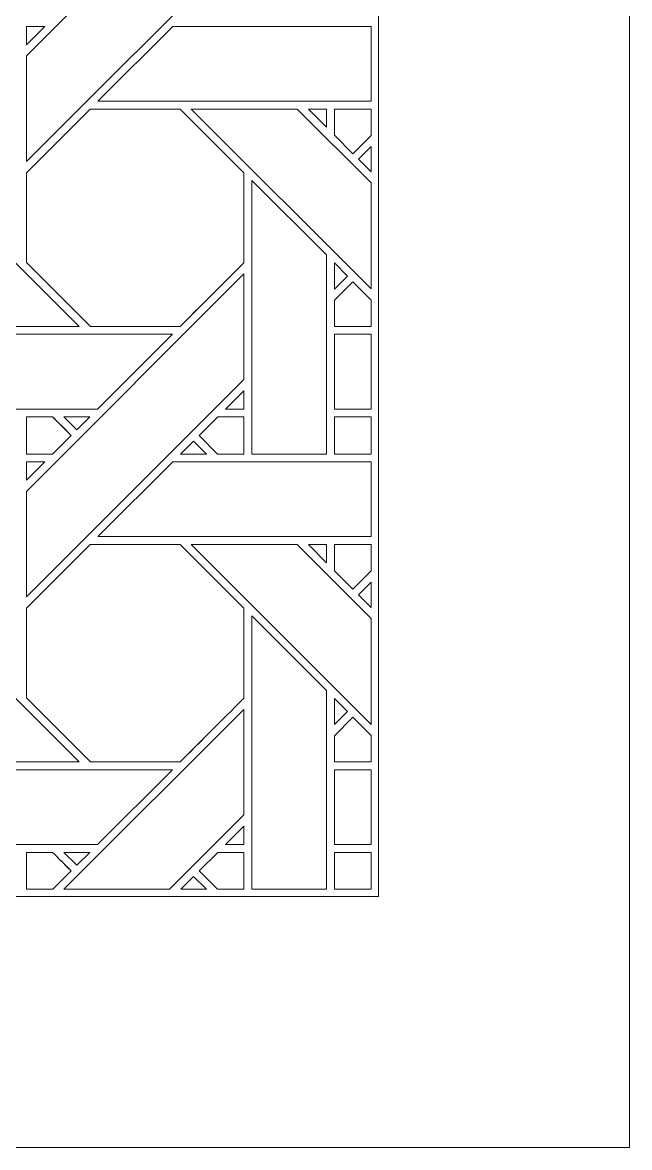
# Model space of a CAD drawing. Header units: inches. Extents: x 9.88 to 14.88, y 6.59 to 11.59.
# Drawn here: x 13.561 to 14.883, y 6.595 to 9.046 of the extents above; entities that cross this region are included whole.
import ezdxf

# ---------------------------------------------------------------- set-up
doc = ezdxf.new("R2010")
doc.units = ezdxf.units.IN
doc.header["$MEASUREMENT"] = 0
doc.layers.add('Design', color=7, linetype='Continuous', lineweight=0)

msp = doc.modelspace()

# ---------------------------------------------------------------- linework, layer by layer
at = {"layer": 'Design'}
for points, knots in [([(9.882854037814669, 11.59476386176215), (9.882854037814669, 11.59476386176215), (9.882854037814669, 6.594763861762152), (9.882854037814669, 6.594763861762152), (9.882854037814669, 6.594763861762152), (14.88285319010416, 6.594763861762152), (14.88285319010416, 6.594763861762152), (14.88285319010416, 6.594763861762152), (14.88285319010416, 11.59476386176215), (14.88285319010416, 11.59476386176215), (14.88285319010416, 11.59476386176215), (9.882854037814669, 11.59476386176215), (9.882854037814669, 11.59476386176215)], [0, 0, 0, 0, 1, 1, 1, 2, 2, 2, 3, 3, 3, 4, 4, 4, 4]), ([(10.42947697386454, 11.04814083303667), (10.42947697386454, 11.04814083303667), (10.42947697386454, 7.141386890487638), (10.42947697386454, 7.141386890487638), (10.42947697386454, 7.141386890487638), (14.33623025405429, 7.141386890487638), (14.33623025405429, 7.141386890487638), (14.33623025405429, 7.141386890487638), (14.33623025405429, 11.04814083303667), (14.33623025405429, 11.04814083303667), (14.33623025405429, 11.04814083303667), (10.42947697386454, 11.04814083303667), (10.42947697386454, 11.04814083303667)], [0, 0, 0, 0, 1, 1, 1, 2, 2, 2, 3, 3, 3, 4, 4, 4, 4]), ([(14.04279666476777, 9.216647677951388), (14.04279666476777, 9.216647677951388), (13.56912655300564, 8.742984347873264), (13.56912655300564, 8.742984347873264), (13.56912655300564, 8.742984347873264), (13.56912655300564, 8.973094516330294), (13.56912655300564, 8.973094516330294), (13.56912655300564, 8.973094516330294), (14.04279666476777, 9.446676466200087), (14.04279666476777, 9.446676466200087), (14.04279666476777, 9.446676466200087), (14.04279666476777, 9.216647677951388), (14.04279666476777, 9.216647677951388)], [0, 0, 0, 0, 1, 1, 1, 2, 2, 2, 3, 3, 3, 4, 4, 4, 4]), ([(13.60895707872179, 9.037278917100695), (13.60895707872179, 9.037278917100695), (13.56912655300564, 8.9974611070421), (13.56912655300564, 8.9974611070421), (13.56912655300564, 8.9974611070421), (13.56912655300564, 9.037278917100695), (13.56912655300564, 9.037278917100695), (13.56912655300564, 9.037278917100695), (13.60895707872179, 9.037278917100695), (13.60895707872179, 9.037278917100695)], [0, 0, 0, 0, 1, 1, 1, 2, 2, 2, 3, 3, 3, 3]), ([(14.32025146484375, 9.037278917100695), (14.32025146484375, 9.037278917100695), (14.32025146484375, 8.87447018093533), (14.32025146484375, 8.87447018093533), (14.32025146484375, 8.87447018093533), (13.72496541341146, 8.87447018093533), (13.72496541341146, 8.87447018093533), (13.72496541341146, 8.87447018093533), (13.88781483968099, 9.037278917100695), (13.88781483968099, 9.037278917100695), (13.88781483968099, 9.037278917100695), (14.32025146484375, 9.037278917100695), (14.32025146484375, 9.037278917100695)], [0, 0, 0, 0, 1, 1, 1, 2, 2, 2, 3, 3, 3, 4, 4, 4, 4]), ([(12.97954305013021, 8.857331169976128), (12.97954305013021, 8.857331169976128), (13.21048397488064, 8.857331169976128), (13.21048397488064, 8.857331169976128), (13.21048397488064, 8.857331169976128), (13.68412695990668, 8.383688184950087), (13.68412695990668, 8.383688184950087), (13.68412695990668, 8.383688184950087), (13.45309109157986, 8.383688184950087), (13.45309109157986, 8.383688184950087), (13.45309109157986, 8.383688184950087), (12.97954305013021, 8.857331169976128), (12.97954305013021, 8.857331169976128)], [0, 0, 0, 0, 1, 1, 1, 2, 2, 2, 3, 3, 3, 4, 4, 4, 4]), ([(13.70783233642578, 8.857318454318577), (13.70783233642578, 8.857318454318577), (13.90404340955943, 8.857318454318577), (13.90404340955943, 8.857318454318577), (13.90404340955943, 8.857318454318577), (14.04278818766278, 8.71860165066189), (14.04278818766278, 8.71860165066189), (14.04278818766278, 8.71860165066189), (14.04278818766278, 8.522387186686197), (14.04278818766278, 8.522387186686197), (14.02498965793181, 8.504452175564236), (13.91306898329, 8.392704433865015), (13.9040840996636, 8.383693271213108), (13.9040840996636, 8.383693271213108), (13.70837317572699, 8.383693271213108), (13.70837317572699, 8.383693271213108), (13.70837317572699, 8.383693271213108), (13.56912824842665, 8.52293480767144), (13.56912824842665, 8.52293480767144), (13.56912824842665, 8.52293480767144), (13.56912824842665, 8.71860165066189), (13.56912824842665, 8.71860165066189), (13.56912824842665, 8.71860165066189), (13.70783233642578, 8.857318454318577), (13.70783233642578, 8.857318454318577)], [0, 0, 0, 0, 1, 1, 1, 2, 2, 2, 3, 3, 3, 4, 4, 4, 5, 5, 5, 6, 6, 6, 7, 7, 7, 8, 8, 8, 8]), ([(14.04278818766278, 8.522387186686197), (14.02430216471362, 8.50376468234592), (13.91252390543624, 8.392160203721788), (13.9040840996636, 8.383693271213108), (13.9040840996636, 8.383693271213108), (13.70837317572699, 8.383693271213108), (13.70837317572699, 8.383693271213108), (13.70837317572699, 8.383693271213108), (13.56912824842665, 8.52293480767144), (13.56912824842665, 8.52293480767144), (13.56912824842665, 8.52293480767144), (13.56912824842665, 8.71860165066189), (13.56912824842665, 8.71860165066189), (13.56912824842665, 8.71860165066189), (13.70783233642578, 8.857318454318577), (13.70783233642578, 8.857318454318577), (13.70783233642578, 8.857318454318577), (13.90404340955943, 8.857318454318577), (13.90404340955943, 8.857318454318577), (13.90404340955943, 8.857318454318577), (14.04278818766278, 8.71860165066189), (14.04278818766278, 8.71860165066189), (14.04278818766278, 8.71860165066189), (14.04278818766278, 8.522387186686197), (14.04278818766278, 8.522387186686197)], [0, 0, 0, 0, 1, 1, 1, 2, 2, 2, 3, 3, 3, 4, 4, 4, 5, 5, 5, 6, 6, 6, 7, 7, 7, 8, 8, 8, 8]), ([(14.32025146484375, 8.465272691514757), (14.32025146484375, 8.465272691514757), (13.92827182345917, 8.857331169976128), (13.92827182345917, 8.857331169976128), (13.92827182345917, 8.857331169976128), (14.15921274820958, 8.857331169976128), (14.15921274820958, 8.857331169976128), (14.15921274820958, 8.857331169976128), (14.32025146484375, 8.696292453342014), (14.32025146484375, 8.696292453342014), (14.32025146484375, 8.696292453342014), (14.32025146484375, 8.465272691514757), (14.32025146484375, 8.465272691514757)], [0, 0, 0, 0, 1, 1, 1, 2, 2, 2, 3, 3, 3, 4, 4, 4, 4]), ([(14.18333519829639, 8.857331169976128), (14.18333519829639, 8.857331169976128), (14.22278510199652, 8.857331169976128), (14.22278510199652, 8.857331169976128), (14.22278510199652, 8.857331169976128), (14.22278510199652, 8.817487080891924), (14.22278510199652, 8.817487080891924), (14.22278510199652, 8.817487080891924), (14.18333519829639, 8.857331169976128), (14.18333519829639, 8.857331169976128)], [0, 0, 0, 0, 1, 1, 1, 2, 2, 2, 3, 3, 3, 3]), ([(14.23998514811195, 8.800128512912327), (14.23998514811195, 8.800128512912327), (14.23998514811195, 8.857332865397135), (14.23998514811195, 8.857332865397135), (14.23998514811195, 8.857332865397135), (14.32025146484375, 8.857332865397135), (14.32025146484375, 8.857332865397135), (14.32025146484375, 8.857332865397135), (14.32025146484375, 8.799735175238714), (14.32025146484375, 8.799735175238714), (14.32025146484375, 8.799735175238714), (14.28031751844625, 8.759786817762587), (14.28031751844625, 8.759786817762587), (14.28031751844625, 8.759786817762587), (14.23998514811195, 8.800128512912327), (14.23998514811195, 8.800128512912327)], [0, 0, 0, 0, 1, 1, 1, 2, 2, 2, 3, 3, 3, 4, 4, 4, 5, 5, 5, 5]), ([(14.32025146484375, 8.799735175238714), (14.32025146484375, 8.799735175238714), (14.28031751844625, 8.759786817762587), (14.28031751844625, 8.759786817762587), (14.28031751844625, 8.759786817762587), (14.23998514811195, 8.800128512912327), (14.23998514811195, 8.800128512912327), (14.23998514811195, 8.800128512912327), (14.23998514811195, 8.857332865397135), (14.23998514811195, 8.857332865397135), (14.23998514811195, 8.857332865397135), (14.32025146484375, 8.857332865397135), (14.32025146484375, 8.857332865397135), (14.32025146484375, 8.857332865397135), (14.32025146484375, 8.799735175238714), (14.32025146484375, 8.799735175238714)], [0, 0, 0, 0, 1, 1, 1, 2, 2, 2, 3, 3, 3, 4, 4, 4, 5, 5, 5, 5]), ([(14.32025146484375, 8.775491502549913), (14.32025146484375, 8.775491502549913), (14.32025146484375, 8.720332675509983), (14.32025146484375, 8.720332675509983), (14.32025146484375, 8.720332675509983), (14.29248216417098, 8.747721354166666), (14.29248216417098, 8.747721354166666), (14.29248216417098, 8.747721354166666), (14.32025146484375, 8.775491502549913), (14.32025146484375, 8.775491502549913)], [0, 0, 0, 0, 1, 1, 1, 2, 2, 2, 3, 3, 3, 3]), ([(14.22269015842014, 8.105688307020399), (14.22269015842014, 8.105688307020399), (14.05993482801652, 8.105688307020399), (14.05993482801652, 8.105688307020399), (14.05993482801652, 8.105688307020399), (14.05993482801652, 8.701532999674479), (14.05993482801652, 8.701532999674479), (14.05993482801652, 8.701532999674479), (14.22269015842014, 8.539377848307291), (14.22269015842014, 8.539377848307291), (14.22269015842014, 8.539377848307291), (14.22269015842014, 8.105688307020399), (14.22269015842014, 8.105688307020399)], [0, 0, 0, 0, 1, 1, 1, 2, 2, 2, 3, 3, 3, 4, 4, 4, 4]), ([(14.24000379774305, 8.465120103624132), (14.24000379774305, 8.465120103624132), (14.24000379774305, 8.52188534206814), (14.24000379774305, 8.52188534206814), (14.24000379774305, 8.52188534206814), (14.26818339029945, 8.49329884847005), (14.26818339029945, 8.49329884847005), (14.26818339029945, 8.49329884847005), (14.24000379774305, 8.465120103624132), (14.24000379774305, 8.465120103624132)], [0, 0, 0, 0, 1, 1, 1, 2, 2, 2, 3, 3, 3, 3]), ([(14.04279666476777, 8.267925686306423), (14.04279666476777, 8.267925686306423), (13.56912655300564, 7.794254726833766), (13.56912655300564, 7.794254726833766), (13.56912655300564, 7.794254726833766), (13.56912655300564, 8.0243657430013), (13.56912655300564, 8.0243657430013), (13.56912655300564, 8.0243657430013), (14.04279666476777, 8.497953626844618), (14.04279666476777, 8.497953626844618), (14.04279666476777, 8.497953626844618), (14.04279666476777, 8.267925686306423), (14.04279666476777, 8.267925686306423)], [0, 0, 0, 0, 1, 1, 1, 2, 2, 2, 3, 3, 3, 4, 4, 4, 4]), ([(14.24000549316403, 8.383448282877604), (14.24000549316403, 8.383448282877604), (14.24000549316403, 8.440734015570746), (14.24000549316403, 8.440734015570746), (14.24000549316403, 8.440734015570746), (14.28033108181431, 8.481072319878471), (14.28033108181431, 8.481072319878471), (14.28033108181431, 8.481072319878471), (14.32025146484375, 8.441154479980469), (14.32025146484375, 8.441154479980469), (14.32025146484375, 8.441154479980469), (14.32025146484375, 8.383448282877604), (14.32025146484375, 8.383448282877604), (14.32025146484375, 8.383448282877604), (14.24000549316403, 8.383448282877604), (14.24000549316403, 8.383448282877604)], [0, 0, 0, 0, 1, 1, 1, 2, 2, 2, 3, 3, 3, 4, 4, 4, 5, 5, 5, 5]), ([(14.24000549316403, 8.440734015570746), (14.24000549316403, 8.440734015570746), (14.28033108181431, 8.481072319878471), (14.28033108181431, 8.481072319878471), (14.28033108181431, 8.481072319878471), (14.32025146484375, 8.441154479980469), (14.32025146484375, 8.441154479980469), (14.32025146484375, 8.441154479980469), (14.32025146484375, 8.383448282877604), (14.32025146484375, 8.383448282877604), (14.32025146484375, 8.383448282877604), (14.24000549316403, 8.383448282877604), (14.24000549316403, 8.383448282877604), (14.24000549316403, 8.383448282877604), (14.24000549316403, 8.440734015570746), (14.24000549316403, 8.440734015570746)], [0, 0, 0, 0, 1, 1, 1, 2, 2, 2, 3, 3, 3, 4, 4, 4, 5, 5, 5, 5]), ([(13.29127587212456, 8.203741285536024), (13.29127587212456, 8.203741285536024), (13.29127587212456, 8.36644066704644), (13.29127587212456, 8.36644066704644), (13.29127587212456, 8.36644066704644), (13.88697136773003, 8.36644066704644), (13.88697136773003, 8.36644066704644), (13.88697136773003, 8.36644066704644), (13.724244011773, 8.203741285536024), (13.724244011773, 8.203741285536024), (13.724244011773, 8.203741285536024), (13.29127587212456, 8.203741285536024), (13.29127587212456, 8.203741285536024)], [0, 0, 0, 0, 1, 1, 1, 2, 2, 2, 3, 3, 3, 4, 4, 4, 4]), ([(14.24000379774305, 8.203741285536024), (14.24000379774305, 8.203741285536024), (14.24000379774305, 8.36644066704644), (14.24000379774305, 8.36644066704644), (14.24000379774305, 8.36644066704644), (14.32025146484375, 8.36644066704644), (14.32025146484375, 8.36644066704644), (14.32025146484375, 8.36644066704644), (14.32025146484375, 8.203741285536024), (14.32025146484375, 8.203741285536024), (14.32025146484375, 8.203741285536024), (14.24000379774305, 8.203741285536024), (14.24000379774305, 8.203741285536024)], [0, 0, 0, 0, 1, 1, 1, 2, 2, 2, 3, 3, 3, 4, 4, 4, 4]), ([(14.00303395589195, 8.20375484890408), (14.00303395589195, 8.20375484890408), (14.04279666476777, 8.243531121148003), (14.04279666476777, 8.243531121148003), (14.04279666476777, 8.243531121148003), (14.04279666476777, 8.20375484890408), (14.04279666476777, 8.20375484890408), (14.04279666476777, 8.20375484890408), (14.00303395589195, 8.20375484890408), (14.00303395589195, 8.20375484890408)], [0, 0, 0, 0, 1, 1, 1, 2, 2, 2, 3, 3, 3, 3]), ([(13.62619272867838, 8.186459859212238), (13.63133154975043, 8.1813481648763), (13.6621102227105, 8.150536431206596), (13.66653442382812, 8.146112230088974), (13.66653442382812, 8.146112230088974), (13.62610117594401, 8.10568576388889), (13.62610117594401, 8.10568576388889), (13.62610117594401, 8.10568576388889), (13.56912824842665, 8.10568576388889), (13.56912824842665, 8.10568576388889), (13.56912824842665, 8.10568576388889), (13.56912824842665, 8.186459859212238), (13.56912824842665, 8.186459859212238), (13.56912824842665, 8.186459859212238), (13.62619272867838, 8.186459859212238), (13.62619272867838, 8.186459859212238)], [0, 0, 0, 0, 1, 1, 1, 2, 2, 2, 3, 3, 3, 4, 4, 4, 5, 5, 5, 5]), ([(13.56912824842665, 8.10568576388889), (13.56912824842665, 8.10568576388889), (13.56912824842665, 8.186459859212238), (13.56912824842665, 8.186459859212238), (13.56912824842665, 8.186459859212238), (13.62619272867838, 8.186459859212238), (13.62619272867838, 8.186459859212238), (13.63158331976996, 8.18109639485677), (13.66653442382812, 8.146112230088974), (13.66653442382812, 8.146112230088974), (13.66653442382812, 8.146112230088974), (13.62610117594401, 8.10568576388889), (13.62610117594401, 8.10568576388889), (13.62610117594401, 8.10568576388889), (13.56912824842665, 8.10568576388889), (13.56912824842665, 8.10568576388889)], [0, 0, 0, 0, 1, 1, 1, 2, 2, 2, 3, 3, 3, 4, 4, 4, 5, 5, 5, 5]), ([(13.65054406060113, 8.186466640896265), (13.65054406060113, 8.186466640896265), (13.70701005723741, 8.186466640896265), (13.70701005723741, 8.186466640896265), (13.70701005723741, 8.186466640896265), (13.6787363688151, 8.158287896050346), (13.6787363688151, 8.158287896050346), (13.6787363688151, 8.158287896050346), (13.65054406060113, 8.186466640896265), (13.65054406060113, 8.186466640896265)], [0, 0, 0, 0, 1, 1, 1, 2, 2, 2, 3, 3, 3, 3]), ([(13.98569318983292, 8.105678134494358), (13.98569318983292, 8.105678134494358), (13.9453311496311, 8.14605712890625), (13.9453311496311, 8.14605712890625), (13.9453311496311, 8.14605712890625), (13.9857610066732, 8.186483595106337), (13.9857610066732, 8.186483595106337), (13.9857610066732, 8.186483595106337), (14.04280175103084, 8.186483595106337), (14.04280175103084, 8.186483595106337), (14.04280175103084, 8.186483595106337), (14.04280175103084, 8.105678134494358), (14.04280175103084, 8.105678134494358), (14.04280175103084, 8.105678134494358), (13.98569318983292, 8.105678134494358), (13.98569318983292, 8.105678134494358)], [0, 0, 0, 0, 1, 1, 1, 2, 2, 2, 3, 3, 3, 4, 4, 4, 5, 5, 5, 5]), ([(13.9453311496311, 8.14605712890625), (13.9453311496311, 8.14605712890625), (13.9857610066732, 8.186483595106337), (13.9857610066732, 8.186483595106337), (13.9857610066732, 8.186483595106337), (14.04280175103084, 8.186483595106337), (14.04280175103084, 8.186483595106337), (14.04280175103084, 8.186483595106337), (14.04280175103084, 8.105678134494358), (14.04280175103084, 8.105678134494358), (14.04280175103084, 8.105678134494358), (13.98569318983292, 8.105678134494358), (13.98569318983292, 8.105678134494358), (13.98569318983292, 8.105678134494358), (13.9453311496311, 8.14605712890625), (13.9453311496311, 8.14605712890625)], [0, 0, 0, 0, 1, 1, 1, 2, 2, 2, 3, 3, 3, 4, 4, 4, 5, 5, 5, 5]), ([(14.32025146484375, 8.105678134494358), (14.32025146484375, 8.105678134494358), (14.24000549316403, 8.105678134494358), (14.24000549316403, 8.105678134494358), (14.24000549316403, 8.105678134494358), (14.24000549316403, 8.186459859212238), (14.24000549316403, 8.186459859212238), (14.24000549316403, 8.186459859212238), (14.32025146484375, 8.186459859212238), (14.32025146484375, 8.186459859212238), (14.32025146484375, 8.186459859212238), (14.32025146484375, 8.105678134494358), (14.32025146484375, 8.105678134494358)], [0, 0, 0, 0, 1, 1, 1, 2, 2, 2, 3, 3, 3, 4, 4, 4, 4]), ([(14.32025146484375, 8.105678134494358), (14.32025146484375, 8.105678134494358), (14.24000549316403, 8.105678134494358), (14.24000549316403, 8.105678134494358), (14.24000549316403, 8.105678134494358), (14.24000549316403, 8.186459859212238), (14.24000549316403, 8.186459859212238), (14.24000549316403, 8.186459859212238), (14.32025146484375, 8.186459859212238), (14.32025146484375, 8.186459859212238), (14.32025146484375, 8.186459859212238), (14.32025146484375, 8.105678134494358), (14.32025146484375, 8.105678134494358)], [0, 0, 0, 0, 1, 1, 1, 2, 2, 2, 3, 3, 3, 4, 4, 4, 4]), ([(13.96146053738069, 8.105688307020399), (13.96146053738069, 8.105688307020399), (13.90495385064014, 8.105688307020399), (13.90495385064014, 8.105688307020399), (13.90495385064014, 8.105688307020399), (13.93321397569444, 8.133948432074652), (13.93321397569444, 8.133948432074652), (13.93321397569444, 8.133948432074652), (13.96146053738069, 8.105688307020399), (13.96146053738069, 8.105688307020399)], [0, 0, 0, 0, 1, 1, 1, 2, 2, 2, 3, 3, 3, 3]), ([(13.60895707872179, 8.088549296061197), (13.60895707872179, 8.088549296061197), (13.56912655300564, 8.048732333713108), (13.56912655300564, 8.048732333713108), (13.56912655300564, 8.048732333713108), (13.56912655300564, 8.088549296061197), (13.56912655300564, 8.088549296061197), (13.56912655300564, 8.088549296061197), (13.60895707872179, 8.088549296061197), (13.60895707872179, 8.088549296061197)], [0, 0, 0, 0, 1, 1, 1, 2, 2, 2, 3, 3, 3, 3]), ([(14.32025146484375, 8.088549296061197), (14.32025146484375, 8.088549296061197), (14.32025146484375, 7.925740559895833), (14.32025146484375, 7.925740559895833), (14.32025146484375, 7.925740559895833), (13.72496541341146, 7.925740559895833), (13.72496541341146, 7.925740559895833), (13.72496541341146, 7.925740559895833), (13.88781483968099, 8.088549296061197), (13.88781483968099, 8.088549296061197), (13.88781483968099, 8.088549296061197), (14.32025146484375, 8.088549296061197), (14.32025146484375, 8.088549296061197)], [0, 0, 0, 0, 1, 1, 1, 2, 2, 2, 3, 3, 3, 4, 4, 4, 4]), ([(12.97954305013021, 7.908602396647134), (12.97954305013021, 7.908602396647134), (13.21048397488064, 7.908602396647134), (13.21048397488064, 7.908602396647134), (13.21048397488064, 7.908602396647134), (13.68414052327474, 7.434959411621093), (13.68414052327474, 7.434959411621093), (13.68414052327474, 7.434959411621093), (13.45309109157986, 7.434959411621093), (13.45309109157986, 7.434959411621093), (13.45309109157986, 7.434959411621093), (12.97954305013021, 7.908602396647134), (12.97954305013021, 7.908602396647134)], [0, 0, 0, 0, 1, 1, 1, 2, 2, 2, 3, 3, 3, 4, 4, 4, 4]), ([(13.90407731797957, 7.434956868489583), (13.90407731797957, 7.434956868489583), (13.70837995741102, 7.434956868489583), (13.70837995741102, 7.434956868489583), (13.70837995741102, 7.434956868489583), (13.56912824842665, 7.574198404947916), (13.56912824842665, 7.574198404947916), (13.56912824842665, 7.574198404947916), (13.56912824842665, 7.769865247938367), (13.56912824842665, 7.769865247938367), (13.56912824842665, 7.769865247938367), (13.70783233642578, 7.908582899305555), (13.70783233642578, 7.908582899305555), (13.70783233642578, 7.908582899305555), (13.90404340955943, 7.908582899305555), (13.90404340955943, 7.908582899305555), (13.90404340955943, 7.908582899305555), (14.04278818766278, 7.769865247938367), (14.04278818766278, 7.769865247938367), (14.04278818766278, 7.769865247938367), (14.04278818766278, 7.573650783962673), (14.04278818766278, 7.573650783962673), (14.02498965793181, 7.555715772840711), (13.91306220160598, 7.443968878851996), (13.90407731797957, 7.434956868489583)], [0, 0, 0, 0, 1, 1, 1, 2, 2, 2, 3, 3, 3, 4, 4, 4, 5, 5, 5, 6, 6, 6, 7, 7, 7, 8, 8, 8, 8]), ([(13.70837995741102, 7.434956868489583), (13.70837995741102, 7.434956868489583), (13.56912824842665, 7.574198404947916), (13.56912824842665, 7.574198404947916), (13.56912824842665, 7.574198404947916), (13.56912824842665, 7.769865247938367), (13.56912824842665, 7.769865247938367), (13.56912824842665, 7.769865247938367), (13.70783233642578, 7.908582899305555), (13.70783233642578, 7.908582899305555), (13.70783233642578, 7.908582899305555), (13.90404340955943, 7.908582899305555), (13.90404340955943, 7.908582899305555), (13.90404340955943, 7.908582899305555), (14.04278818766278, 7.769865247938367), (14.04278818766278, 7.769865247938367), (14.04278818766278, 7.769865247938367), (14.04278818766278, 7.573650783962673), (14.04278818766278, 7.573650783962673), (14.02481926812068, 7.555545383029513), (13.91293928358292, 7.443845960828992), (13.90407731797957, 7.434956868489583), (13.90407731797957, 7.434956868489583), (13.70837995741102, 7.434956868489583), (13.70837995741102, 7.434956868489583)], [0, 0, 0, 0, 1, 1, 1, 2, 2, 2, 3, 3, 3, 4, 4, 4, 5, 5, 5, 6, 6, 6, 7, 7, 7, 8, 8, 8, 8]), ([(14.32025146484375, 7.516543918185763), (14.32025146484375, 7.516543918185763), (13.92827182345917, 7.908602396647134), (13.92827182345917, 7.908602396647134), (13.92827182345917, 7.908602396647134), (14.15921274820958, 7.908602396647134), (14.15921274820958, 7.908602396647134), (14.15921274820958, 7.908602396647134), (14.32025146484375, 7.747568766276041), (14.32025146484375, 7.747568766276041), (14.32025146484375, 7.747568766276041), (14.32025146484375, 7.516543918185763), (14.32025146484375, 7.516543918185763)], [0, 0, 0, 0, 1, 1, 1, 2, 2, 2, 3, 3, 3, 4, 4, 4, 4]), ([(14.18333519829639, 7.908602396647134), (14.18333519829639, 7.908602396647134), (14.22278510199652, 7.908602396647134), (14.22278510199652, 7.908602396647134), (14.22278510199652, 7.908602396647134), (14.22278510199652, 7.868771023220485), (14.22278510199652, 7.868771023220485), (14.22278510199652, 7.868771023220485), (14.18333519829639, 7.908602396647134), (14.18333519829639, 7.908602396647134)], [0, 0, 0, 0, 1, 1, 1, 2, 2, 2, 3, 3, 3, 3]), ([(14.32025146484375, 7.85099877251519), (14.32025146484375, 7.85099877251519), (14.28031751844625, 7.811050415039062), (14.28031751844625, 7.811050415039062), (14.28031751844625, 7.811050415039062), (14.23998514811195, 7.851392110188801), (14.23998514811195, 7.851392110188801), (14.23998514811195, 7.851392110188801), (14.23998514811195, 7.90859646267361), (14.23998514811195, 7.90859646267361), (14.23998514811195, 7.90859646267361), (14.32025146484375, 7.90859646267361), (14.32025146484375, 7.90859646267361), (14.32025146484375, 7.90859646267361), (14.32025146484375, 7.85099877251519), (14.32025146484375, 7.85099877251519)], [0, 0, 0, 0, 1, 1, 1, 2, 2, 2, 3, 3, 3, 4, 4, 4, 5, 5, 5, 5]), ([(14.32025146484375, 7.85099877251519), (14.32025146484375, 7.85099877251519), (14.28031751844625, 7.811050415039062), (14.28031751844625, 7.811050415039062), (14.28031751844625, 7.811050415039062), (14.23998514811195, 7.851392110188801), (14.23998514811195, 7.851392110188801), (14.23998514811195, 7.851392110188801), (14.23998514811195, 7.90859646267361), (14.23998514811195, 7.90859646267361), (14.23998514811195, 7.90859646267361), (14.32025146484375, 7.90859646267361), (14.32025146484375, 7.90859646267361), (14.32025146484375, 7.90859646267361), (14.32025146484375, 7.85099877251519), (14.32025146484375, 7.85099877251519)], [0, 0, 0, 0, 1, 1, 1, 2, 2, 2, 3, 3, 3, 4, 4, 4, 5, 5, 5, 5]), ([(14.32025146484375, 7.826761881510416), (14.32025146484375, 7.826761881510416), (14.32025146484375, 7.771603054470485), (14.32025146484375, 7.771603054470485), (14.32025146484375, 7.771603054470485), (14.29248216417098, 7.798992580837673), (14.29248216417098, 7.798992580837673), (14.29248216417098, 7.798992580837673), (14.32025146484375, 7.826761881510416), (14.32025146484375, 7.826761881510416)], [0, 0, 0, 0, 1, 1, 1, 2, 2, 2, 3, 3, 3, 3]), ([(14.22269015842014, 7.157366434733072), (14.22269015842014, 7.157366434733072), (14.05993482801652, 7.157366434733072), (14.05993482801652, 7.157366434733072), (14.05993482801652, 7.157366434733072), (14.05993482801652, 7.752804226345485), (14.05993482801652, 7.752804226345485), (14.05993482801652, 7.752804226345485), (14.22269015842014, 7.590648227267794), (14.22269015842014, 7.590648227267794), (14.22269015842014, 7.590648227267794), (14.22269015842014, 7.157366434733072), (14.22269015842014, 7.157366434733072)], [0, 0, 0, 0, 1, 1, 1, 2, 2, 2, 3, 3, 3, 4, 4, 4, 4]), ([(14.24000379774305, 7.516391330295138), (14.24000379774305, 7.516391330295138), (14.24000379774305, 7.573156568739149), (14.24000379774305, 7.573156568739149), (14.24000379774305, 7.573156568739149), (14.26818339029945, 7.54458279079861), (14.26818339029945, 7.54458279079861), (14.26818339029945, 7.54458279079861), (14.24000379774305, 7.516391330295138), (14.24000379774305, 7.516391330295138)], [0, 0, 0, 0, 1, 1, 1, 2, 2, 2, 3, 3, 3, 3]), ([(13.65087127685547, 7.157366434733072), (13.65087127685547, 7.157366434733072), (14.04279666476777, 7.549224853515625), (14.04279666476777, 7.549224853515625), (14.04279666476777, 7.549224853515625), (14.04279666476777, 7.319196065266926), (14.04279666476777, 7.319196065266926), (14.04279666476777, 7.319196065266926), (13.88096279568142, 7.157366434733072), (13.88096279568142, 7.157366434733072), (13.88096279568142, 7.157366434733072), (13.65087127685547, 7.157366434733072), (13.65087127685547, 7.157366434733072)], [0, 0, 0, 0, 1, 1, 1, 2, 2, 2, 3, 3, 3, 4, 4, 4, 4]), ([(14.24000549316403, 7.434718661838107), (14.24000549316403, 7.434718661838107), (14.24000549316403, 7.49200439453125), (14.24000549316403, 7.49200439453125), (14.24000549316403, 7.49200439453125), (14.28033108181431, 7.532335917154947), (14.28033108181431, 7.532335917154947), (14.28033108181431, 7.532335917154947), (14.32025146484375, 7.492418077256943), (14.32025146484375, 7.492418077256943), (14.32025146484375, 7.492418077256943), (14.32025146484375, 7.434718661838107), (14.32025146484375, 7.434718661838107), (14.32025146484375, 7.434718661838107), (14.24000549316403, 7.434718661838107), (14.24000549316403, 7.434718661838107)], [0, 0, 0, 0, 1, 1, 1, 2, 2, 2, 3, 3, 3, 4, 4, 4, 5, 5, 5, 5]), ([(14.24000549316403, 7.49200439453125), (14.24000549316403, 7.49200439453125), (14.28033108181431, 7.532335917154947), (14.28033108181431, 7.532335917154947), (14.28033108181431, 7.532335917154947), (14.32025146484375, 7.492418077256943), (14.32025146484375, 7.492418077256943), (14.32025146484375, 7.492418077256943), (14.32025146484375, 7.434718661838107), (14.32025146484375, 7.434718661838107), (14.32025146484375, 7.434718661838107), (14.24000549316403, 7.434718661838107), (14.24000549316403, 7.434718661838107), (14.24000549316403, 7.434718661838107), (14.24000549316403, 7.49200439453125), (14.24000549316403, 7.49200439453125)], [0, 0, 0, 0, 1, 1, 1, 2, 2, 2, 3, 3, 3, 4, 4, 4, 5, 5, 5, 5]), ([(13.29127587212456, 7.255011664496527), (13.29127587212456, 7.255011664496527), (13.29127587212456, 7.417711893717447), (13.29127587212456, 7.417711893717447), (13.29127587212456, 7.417711893717447), (13.88697136773003, 7.417711893717447), (13.88697136773003, 7.417711893717447), (13.88697136773003, 7.417711893717447), (13.724244011773, 7.255011664496527), (13.724244011773, 7.255011664496527), (13.724244011773, 7.255011664496527), (13.29127587212456, 7.255011664496527), (13.29127587212456, 7.255011664496527)], [0, 0, 0, 0, 1, 1, 1, 2, 2, 2, 3, 3, 3, 4, 4, 4, 4]), ([(14.24000379774305, 7.255011664496527), (14.24000379774305, 7.255011664496527), (14.24000379774305, 7.417711893717447), (14.24000379774305, 7.417711893717447), (14.24000379774305, 7.417711893717447), (14.32025146484375, 7.417711893717447), (14.32025146484375, 7.417711893717447), (14.32025146484375, 7.417711893717447), (14.32025146484375, 7.255011664496527), (14.32025146484375, 7.255011664496527), (14.32025146484375, 7.255011664496527), (14.24000379774305, 7.255011664496527), (14.24000379774305, 7.255011664496527)], [0, 0, 0, 0, 1, 1, 1, 2, 2, 2, 3, 3, 3, 4, 4, 4, 4]), ([(14.00302039252389, 7.255025227864583), (14.00302039252389, 7.255025227864583), (14.04279666476777, 7.294802347819009), (14.04279666476777, 7.294802347819009), (14.04279666476777, 7.294802347819009), (14.04279666476777, 7.255025227864583), (14.04279666476777, 7.255025227864583), (14.04279666476777, 7.255025227864583), (14.00302039252389, 7.255025227864583), (14.00302039252389, 7.255025227864583)], [0, 0, 0, 0, 1, 1, 1, 2, 2, 2, 3, 3, 3, 3]), ([(13.56912824842665, 7.237724304199218), (13.56912824842665, 7.237724304199218), (13.62619272867838, 7.237724304199218), (13.62619272867838, 7.237724304199218), (13.63133154975043, 7.232612609863281), (13.6621102227105, 7.201800028483072), (13.66653442382812, 7.19737582736545), (13.66653442382812, 7.19737582736545), (13.62651824951172, 7.157366434733072), (13.62651824951172, 7.157366434733072), (13.62651824951172, 7.157366434733072), (13.56912824842665, 7.157366434733072), (13.56912824842665, 7.157366434733072), (13.56912824842665, 7.157366434733072), (13.56912824842665, 7.237724304199218), (13.56912824842665, 7.237724304199218)], [0, 0, 0, 0, 1, 1, 1, 2, 2, 2, 3, 3, 3, 4, 4, 4, 5, 5, 5, 5]), ([(13.56912824842665, 7.237724304199218), (13.56912824842665, 7.237724304199218), (13.62619272867838, 7.237724304199218), (13.62619272867838, 7.237724304199218), (13.63159688313802, 7.232347276475693), (13.66653442382812, 7.19737582736545), (13.66653442382812, 7.19737582736545), (13.66653442382812, 7.19737582736545), (13.62651824951172, 7.157366434733072), (13.62651824951172, 7.157366434733072), (13.62651824951172, 7.157366434733072), (13.56912824842665, 7.157366434733072), (13.56912824842665, 7.157366434733072), (13.56912824842665, 7.157366434733072), (13.56912824842665, 7.237724304199218), (13.56912824842665, 7.237724304199218)], [0, 0, 0, 0, 1, 1, 1, 2, 2, 2, 3, 3, 3, 4, 4, 4, 5, 5, 5, 5]), ([(13.70701005723741, 7.23773701985677), (13.70701005723741, 7.23773701985677), (13.67872280544705, 7.209559122721353), (13.67872280544705, 7.209559122721353), (13.67872280544705, 7.209559122721353), (13.65054406060113, 7.23773701985677), (13.65054406060113, 7.23773701985677), (13.65054406060113, 7.23773701985677), (13.70701005723741, 7.23773701985677), (13.70701005723741, 7.23773701985677)], [0, 0, 0, 0, 1, 1, 1, 2, 2, 2, 3, 3, 3, 3]), ([(13.98526933458111, 7.157366434733072), (13.98526933458111, 7.157366434733072), (13.9453311496311, 7.197321573893228), (13.9453311496311, 7.197321573893228), (13.9453311496311, 7.197321573893228), (13.9857610066732, 7.237748040093315), (13.9857610066732, 7.237748040093315), (13.9857610066732, 7.237748040093315), (14.04280175103084, 7.237748040093315), (14.04280175103084, 7.237748040093315), (14.04280175103084, 7.237748040093315), (14.04280175103084, 7.157366434733072), (14.04280175103084, 7.157366434733072), (14.04280175103084, 7.157366434733072), (13.98526933458111, 7.157366434733072), (13.98526933458111, 7.157366434733072)], [0, 0, 0, 0, 1, 1, 1, 2, 2, 2, 3, 3, 3, 4, 4, 4, 5, 5, 5, 5]), ([(14.04280175103084, 7.237748040093315), (14.04280175103084, 7.237748040093315), (14.04280175103084, 7.157366434733072), (14.04280175103084, 7.157366434733072), (14.04280175103084, 7.157366434733072), (13.98526933458111, 7.157366434733072), (13.98526933458111, 7.157366434733072), (13.98526933458111, 7.157366434733072), (13.9453311496311, 7.197321573893228), (13.9453311496311, 7.197321573893228), (13.9453311496311, 7.197321573893228), (13.9857610066732, 7.237748040093315), (13.9857610066732, 7.237748040093315), (13.9857610066732, 7.237748040093315), (14.04280175103084, 7.237748040093315), (14.04280175103084, 7.237748040093315)], [0, 0, 0, 0, 1, 1, 1, 2, 2, 2, 3, 3, 3, 4, 4, 4, 5, 5, 5, 5]), ([(14.24000549316403, 7.157366434733072), (14.24000549316403, 7.157366434733072), (14.24000549316403, 7.237724304199218), (14.24000549316403, 7.237724304199218), (14.24000549316403, 7.237724304199218), (14.32025146484375, 7.237724304199218), (14.32025146484375, 7.237724304199218), (14.32025146484375, 7.237724304199218), (14.32025146484375, 7.157366434733072), (14.32025146484375, 7.157366434733072), (14.32025146484375, 7.157366434733072), (14.24000549316403, 7.157366434733072), (14.24000549316403, 7.157366434733072)], [0, 0, 0, 0, 1, 1, 1, 2, 2, 2, 3, 3, 3, 4, 4, 4, 4]), ([(14.24000549316403, 7.157366434733072), (14.24000549316403, 7.157366434733072), (14.24000549316403, 7.237724304199218), (14.24000549316403, 7.237724304199218), (14.24000549316403, 7.237724304199218), (14.32025146484375, 7.237724304199218), (14.32025146484375, 7.237724304199218), (14.32025146484375, 7.237724304199218), (14.32025146484375, 7.157366434733072), (14.32025146484375, 7.157366434733072), (14.32025146484375, 7.157366434733072), (14.24000549316403, 7.157366434733072), (14.24000549316403, 7.157366434733072)], [0, 0, 0, 0, 1, 1, 1, 2, 2, 2, 3, 3, 3, 4, 4, 4, 4]), ([(13.96105278862847, 7.157366434733072), (13.96105278862847, 7.157366434733072), (13.90536159939236, 7.157366434733072), (13.90536159939236, 7.157366434733072), (13.90536159939236, 7.157366434733072), (13.93321397569444, 7.185218811035156), (13.93321397569444, 7.185218811035156), (13.93321397569444, 7.185218811035156), (13.96105278862847, 7.157366434733072), (13.96105278862847, 7.157366434733072)], [0, 0, 0, 0, 1, 1, 1, 2, 2, 2, 3, 3, 3, 3])]:
    msp.add_open_spline(points, degree=3, knots=knots, dxfattribs=at)

doc.saveas('drawing.dxf')
